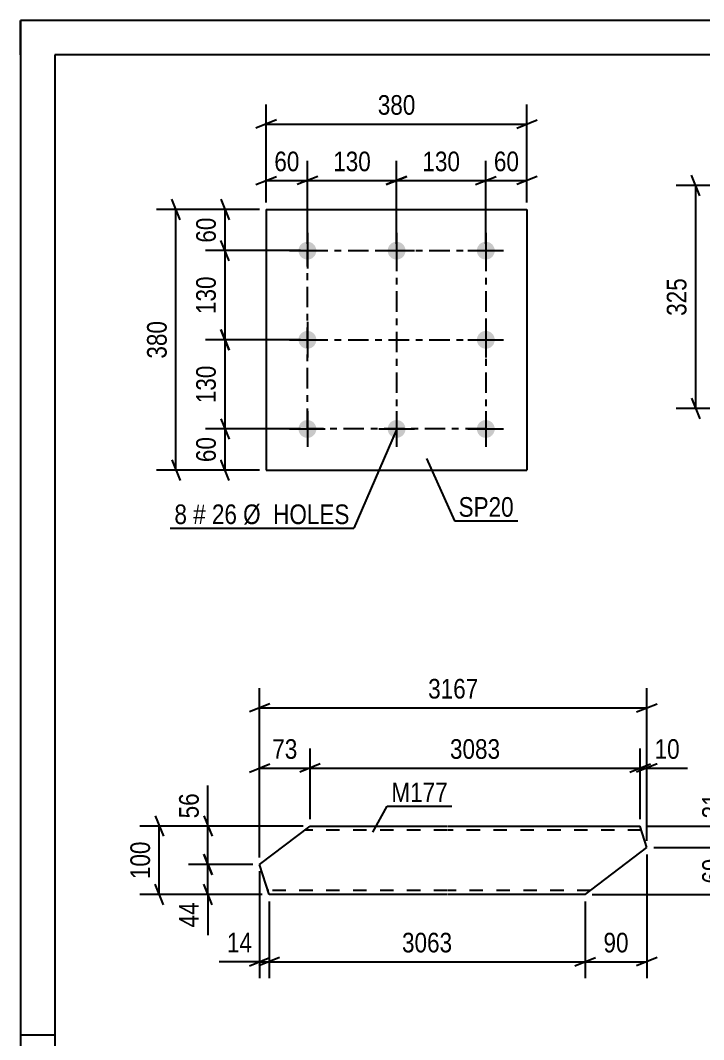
# Model space of a CAD drawing. Header units: millimetres. Extents: x 0 to 1766, y 0 to 560.
# Drawn here: x 0 to 99.6, y 148.4 to 297 of the extents above; entities that cross this region are included whole.
import ezdxf

# ---------------------------------------------------------------- set-up
doc = ezdxf.new("R2010")
doc.units = ezdxf.units.MM
doc.linetypes.add('DXK_LINE_DOT2', pattern=[3.9198, 1.9599, -1.9599])
doc.linetypes.add('DXK_LINE_DOT3', pattern=[5.9187, 2.979, -0.9799, 0.9799, -0.9799])
doc.styles.add('Arial Narrow', font='ARIALN.TTF', dxfattribs={"height": 0.2})

# ---------------------------------------------------------------- blocks, each defined once
blk = doc.blocks.new('Unknown-814185401-1133 - 13088')
at = {"color": 5, "linetype": 'Continuous'}
for p, q in [((420, 297), (0, 297)), ((0, 297), (0, 0)), ((0, 292), (0, 297)), ((415, 292), (5, 292)), ((5, 292), (5, 5)), ((5, 149), (0, 149))]:
    blk.add_line(p, q, dxfattribs=at)
blk = doc.blocks.new('Bolt-814185401-5846 - 5812')
at = {"linetype": 'Continuous'}
for points in [[(41.83, 264.72, -1), (41.83, 262.12, -1)], [(54.83, 264.72, -1), (54.83, 262.12, -1)], [(67.83, 264.72, -1), (67.83, 262.12, -1)], [(41.83, 251.72, -1), (41.83, 249.12, -1)], [(67.83, 251.72, -1), (67.83, 249.12, -1)], [(41.83, 238.72, -1), (41.83, 236.12, -1)], [(54.83, 238.72, -1), (54.83, 236.12, -1)], [(67.83, 238.72, -1), (67.83, 236.12, -1)]]:
    blk.add_hatch(color=1, dxfattribs=at).paths.add_polyline_path(points)
at = {"color": 1, "linetype": 'Continuous'}
for p, q in [((41.83, 266.02), (41.83, 260.82)), ((54.83, 266.02), (54.83, 260.82)), ((67.83, 266.02), (67.83, 260.82)), ((39.23, 263.42), (44.43, 263.42)), ((52.23, 263.42), (57.43, 263.42)), ((65.23, 263.42), (70.43, 263.42)), ((41.83, 253.02), (41.83, 247.82)), ((67.83, 253.02), (67.83, 247.82)), ((39.23, 250.42), (44.43, 250.42)), ((65.23, 250.42), (70.43, 250.42)), ((41.83, 240.02), (41.83, 234.82)), ((54.83, 240.02), (54.83, 234.82)), ((67.83, 240.02), (67.83, 234.82)), ((39.23, 237.42), (44.43, 237.42)), ((52.23, 237.42), (57.43, 237.42)), ((65.23, 237.42), (70.43, 237.42))]:
    blk.add_line(p, q, dxfattribs=at)
blk = doc.blocks.new('Part-814185401-5851 - 5812')
at = {"color": 2, "linetype": 'Continuous'}
for p, q in [((35.83, 269.42), (35.83, 231.42)), ((35.83, 269.42), (73.83, 269.42)), ((73.83, 269.42), (73.83, 231.42)), ((35.83, 231.42), (73.83, 231.42))]:
    blk.add_line(p, q, dxfattribs=at)
blk = doc.blocks.new('Part-814185401-6270 - 6264')
at = {"color": 2, "linetype": 'Continuous'}
for p, q in [((34.87, 173.92), (42.21, 179.52)), ((42.21, 179.52), (62.21, 179.52)), ((62.31, 179.52), (90.33, 179.52)), ((90.35, 179.43), (90.33, 179.52)), ((91.31, 176.37), (90.35, 179.43)), ((82.31, 169.52), (91.31, 176.37)), ((36.24, 169.52), (34.87, 173.92)), ((62.21, 169.52), (36.24, 169.52)), ((82.31, 169.52), (62.31, 169.52))]:
    blk.add_line(p, q, dxfattribs=at)
at = {"color": 7, "linetype": 'DXK_LINE_DOT2'}
for p, q in [((62.21, 178.92), (41.42, 178.92)), ((90.51, 178.92), (62.31, 178.92)), ((36.04, 170.16), (36.01, 170.26)), ((36.01, 170.26), (36.04, 170.16)), ((36.04, 170.16), (36.05, 170.12)), ((36.05, 170.12), (36.04, 170.16)), ((62.21, 170.12), (36.05, 170.12)), ((83.1, 170.12), (62.31, 170.12))]:
    blk.add_line(p, q, dxfattribs=at)
blk = doc.blocks.new('Rectangle-814185401-5938 - 5812')
at = {"color": 1, "linetype": 'DXK_LINE_DOT3'}
blk.add_lwpolyline([(41.83, 263.42), (67.83, 263.42), (67.83, 237.42), (41.83, 237.42), (41.83, 263.42)], close=True, dxfattribs=at)
blk = doc.blocks.new('Line-814185401-5924 - 5812')
at = {"color": 1, "linetype": 'DXK_LINE_DOT3'}
blk.add_line((54.83, 263.42), (54.83, 237.42), dxfattribs=at)
blk = doc.blocks.new('Line-814185401-5931 - 5812')
at = {"color": 1, "linetype": 'DXK_LINE_DOT3'}
blk.add_line((41.83, 250.42), (67.83, 250.42), dxfattribs=at)
blk = doc.blocks.new('StraightDimension-814185401-5853 - 5812')
at = {"color": 7, "linetype": 'Continuous'}
for p, q in [((29.23, 270.92), (30.43, 267.92)), ((34.83, 269.42), (26.98, 269.42)), ((29.83, 263.42), (29.83, 269.42)), ((30.43, 261.92), (29.23, 264.92)), ((40.83, 263.42), (26.98, 263.42))]:
    blk.add_line(p, q, dxfattribs=at)
at = {"color": 0}
blk.add_wipeout([(29.08, 268.85), (24.88, 268.85), (24.88, 263.99), (29.08, 263.99)], dxfattribs=at)
at = {"color": 3, "style": 'Arial Narrow'}
blk.add_text('60', height=2.863, rotation=90.0002, dxfattribs=at).set_placement((28.48, 264.59))
blk = doc.blocks.new('StraightDimension-814185401-9156 - 5812')
at = {"color": 7, "linetype": 'Continuous'}
for p, q in [((54.83, 264.42), (54.83, 276.5)), ((67.83, 264.42), (67.83, 276.5)), ((56.33, 274.25), (53.33, 273.05)), ((54.83, 273.65), (67.83, 273.65)), ((66.33, 273.05), (69.33, 274.25))]:
    blk.add_line(p, q, dxfattribs=at)
at = {"color": 0}
blk.add_wipeout([(64.68, 274.4), (64.68, 278.6), (57.99, 278.6), (57.99, 274.4)], dxfattribs=at)
at = {"color": 3, "style": 'Arial Narrow'}
blk.add_text('130', height=2.863, dxfattribs=at).set_placement((58.59, 275))
blk = doc.blocks.new('StraightDimension-814185401-5863 - 5812')
at = {"color": 7, "linetype": 'Continuous'}
for p, q in [((29.23, 238.92), (30.43, 235.92)), ((40.83, 237.42), (26.98, 237.42)), ((29.83, 231.42), (29.83, 237.42)), ((30.43, 229.92), (29.23, 232.92)), ((34.83, 231.42), (26.98, 231.42))]:
    blk.add_line(p, q, dxfattribs=at)
at = {"color": 0}
blk.add_wipeout([(29.08, 236.85), (24.88, 236.85), (24.88, 231.99), (29.08, 231.99)], dxfattribs=at)
at = {"color": 3, "style": 'Arial Narrow'}
blk.add_text('60', height=2.863, rotation=90.0002, dxfattribs=at).set_placement((28.48, 232.59))
blk = doc.blocks.new('StraightDimension-814185401-5878 - 5812')
at = {"color": 7, "linetype": 'Continuous'}
for p, q in [((23.27, 267.92), (22.07, 270.92)), ((34.83, 269.42), (19.82, 269.42)), ((22.67, 231.42), (22.67, 269.42)), ((22.07, 232.92), (23.27, 229.92)), ((34.83, 231.42), (19.82, 231.42))]:
    blk.add_line(p, q, dxfattribs=at)
at = {"color": 0}
blk.add_wipeout([(21.92, 253.76), (17.72, 253.76), (17.72, 247.08), (21.92, 247.08)], dxfattribs=at)
at = {"color": 3, "style": 'Arial Narrow'}
blk.add_text('380', height=2.863, rotation=90.0002, dxfattribs=at).set_placement((21.32, 247.68))
blk = doc.blocks.new('StraightDimension-814185401-5889 - 5812')
at = {"color": 7, "linetype": 'Continuous'}
for p, q in [((67.83, 264.42), (67.83, 276.5)), ((73.83, 270.42), (73.83, 276.5)), ((66.33, 273.05), (69.33, 274.25)), ((67.83, 273.65), (73.83, 273.65)), ((75.33, 274.25), (72.33, 273.05))]:
    blk.add_line(p, q, dxfattribs=at)
at = {"color": 0}
blk.add_wipeout([(73.26, 274.4), (73.26, 278.6), (68.41, 278.6), (68.41, 274.4)], dxfattribs=at)
at = {"color": 3, "style": 'Arial Narrow'}
blk.add_text('60', height=2.863, dxfattribs=at).set_placement((69.01, 275))
blk = doc.blocks.new('StraightDimension-814185401-5899 - 5812')
at = {"color": 7, "linetype": 'Continuous'}
for p, q in [((35.83, 270.42), (35.83, 276.5)), ((41.83, 264.42), (41.83, 276.5)), ((34.33, 273.05), (37.33, 274.25)), ((35.83, 273.65), (41.83, 273.65)), ((43.33, 274.25), (40.33, 273.05))]:
    blk.add_line(p, q, dxfattribs=at)
at = {"color": 0}
blk.add_wipeout([(41.26, 274.4), (41.26, 278.6), (36.41, 278.6), (36.41, 274.4)], dxfattribs=at)
at = {"color": 3, "style": 'Arial Narrow'}
blk.add_text('60', height=2.863, dxfattribs=at).set_placement((37.01, 275))
blk = doc.blocks.new('StraightDimension-814185401-5914 - 5812')
at = {"color": 7, "linetype": 'Continuous'}
for p, q in [((35.83, 270.42), (35.83, 284.74)), ((73.83, 270.42), (73.83, 284.74)), ((37.33, 282.49), (34.33, 281.29)), ((72.33, 281.29), (75.33, 282.49)), ((35.83, 281.89), (73.83, 281.89))]:
    blk.add_line(p, q, dxfattribs=at)
at = {"color": 0}
blk.add_wipeout([(58.18, 282.64), (58.18, 286.84), (51.49, 286.84), (51.49, 282.64)], dxfattribs=at)
at = {"color": 3, "style": 'Arial Narrow'}
blk.add_text('380', height=2.863, dxfattribs=at).set_placement((52.09, 283.24))
blk = doc.blocks.new('StraightDimension-814185401-9132 - 5812')
at = {"color": 7, "linetype": 'Continuous'}
for p, q in [((30.43, 248.92), (29.23, 251.92)), ((40.83, 250.42), (26.98, 250.42)), ((29.83, 237.42), (29.83, 250.42)), ((29.23, 238.92), (30.43, 235.92)), ((40.83, 237.42), (26.98, 237.42))]:
    blk.add_line(p, q, dxfattribs=at)
at = {"color": 0}
blk.add_wipeout([(29.08, 247.26), (24.88, 247.26), (24.88, 240.58), (29.08, 240.58)], dxfattribs=at)
at = {"color": 3, "style": 'Arial Narrow'}
blk.add_text('130', height=2.863, rotation=90.0002, dxfattribs=at).set_placement((28.48, 241.18))
blk = doc.blocks.new('StraightDimension-814185401-9134 - 5812')
at = {"color": 7, "linetype": 'Continuous'}
for p, q in [((30.43, 261.92), (29.23, 264.92)), ((40.83, 263.42), (26.98, 263.42)), ((29.83, 250.42), (29.83, 263.42)), ((29.23, 251.92), (30.43, 248.92)), ((40.83, 250.42), (26.98, 250.42))]:
    blk.add_line(p, q, dxfattribs=at)
at = {"color": 0}
blk.add_wipeout([(29.08, 260.26), (24.88, 260.26), (24.88, 253.58), (29.08, 253.58)], dxfattribs=at)
at = {"color": 3, "style": 'Arial Narrow'}
blk.add_text('130', height=2.863, rotation=90.0002, dxfattribs=at).set_placement((28.48, 254.18))
blk = doc.blocks.new('StraightDimension-814185401-9154 - 5812')
at = {"color": 7, "linetype": 'Continuous'}
for p, q in [((41.83, 264.42), (41.83, 276.5)), ((54.83, 264.42), (54.83, 276.5)), ((43.33, 274.25), (40.33, 273.05)), ((41.83, 273.65), (54.83, 273.65)), ((53.33, 273.05), (56.33, 274.25))]:
    blk.add_line(p, q, dxfattribs=at)
at = {"color": 0}
blk.add_wipeout([(51.68, 274.4), (51.68, 278.6), (44.99, 278.6), (44.99, 274.4)], dxfattribs=at)
at = {"color": 3, "style": 'Arial Narrow'}
blk.add_text('130', height=2.863, dxfattribs=at).set_placement((45.59, 275))
blk = doc.blocks.new('StraightDimension-814185401-6343 - 6264')
at = {"color": 7, "linetype": 'Continuous'}
for p, q in [((102.97, 177.87), (104.17, 174.87)), ((92.31, 176.37), (105.97, 176.37)), ((103.57, 169.52), (103.57, 176.37)), ((104.17, 168.02), (102.97, 171.02)), ((83.31, 169.52), (105.97, 169.52))]:
    blk.add_line(p, q, dxfattribs=at)
at = {"color": 0}
blk.add_wipeout([(102.82, 175.37), (98.62, 175.37), (98.62, 170.52), (102.82, 170.52)], dxfattribs=at)
at = {"color": 3, "style": 'Arial Narrow'}
blk.add_text('69', height=2.863, rotation=90.0002, dxfattribs=at).set_placement((102.22, 171.12))
blk = doc.blocks.new('StraightDimension-814185401-6314 - 6264')
at = {"color": 7, "linetype": 'Continuous'}
for p, q in [((34.87, 174.92), (34.87, 190.82)), ((42.21, 180.52), (42.21, 190.82)), ((33.37, 187.37), (36.37, 188.57)), ((34.87, 187.97), (42.21, 187.97)), ((43.71, 188.57), (40.71, 187.37))]:
    blk.add_line(p, q, dxfattribs=at)
at = {"color": 0}
blk.add_wipeout([(40.97, 188.72), (40.97, 192.92), (36.11, 192.92), (36.11, 188.72)], dxfattribs=at)
at = {"color": 3, "style": 'Arial Narrow'}
blk.add_text('73', height=2.863, dxfattribs=at).set_placement((36.71, 189.32))
blk = doc.blocks.new('StraightDimension-814185401-6290 - 6264')
at = {"color": 7, "linetype": 'Continuous'}
for p, q in [((42.21, 180.52), (42.21, 190.82)), ((90.33, 180.52), (90.33, 190.82)), ((43.71, 188.57), (40.71, 187.37)), ((42.21, 187.97), (90.33, 187.97)), ((88.83, 187.37), (91.83, 188.57))]:
    blk.add_line(p, q, dxfattribs=at)
at = {"color": 0}
blk.add_wipeout([(70.52, 188.72), (70.52, 192.92), (62.01, 192.92), (62.01, 188.72)], dxfattribs=at)
at = {"color": 3, "style": 'Arial Narrow'}
blk.add_text('3083', height=2.863, dxfattribs=at).set_placement((62.61, 189.32))
blk = doc.blocks.new('StraightDimension-814185401-6273 - 6264')
at = {"color": 7, "linetype": 'Continuous'}
for p, q in [((90.33, 180.52), (90.33, 190.82)), ((91.31, 177.37), (91.31, 190.82)), ((88.83, 187.37), (91.83, 188.57)), ((92.81, 188.57), (89.81, 187.37)), ((90.33, 187.97), (91.31, 187.97)), ((91.31, 187.97), (97.21, 187.97)), ((91.31, 187.97), (97.21, 187.97))]:
    blk.add_line(p, q, dxfattribs=at)
at = {"color": 0}
blk.add_wipeout([(96.69, 188.72), (96.69, 192.92), (91.83, 192.92), (91.83, 188.72)], dxfattribs=at)
at = {"color": 3, "style": 'Arial Narrow'}
blk.add_text('10', height=2.863, dxfattribs=at).set_placement((92.43, 189.32))
blk = doc.blocks.new('StraightDimension-814185401-6332 - 6264')
at = {"color": 7, "linetype": 'Continuous'}
for p, q in [((34.87, 174.92), (34.87, 199.61)), ((91.31, 177.37), (91.31, 199.61)), ((36.37, 197.36), (33.37, 196.16)), ((34.87, 196.76), (91.31, 196.76)), ((89.81, 196.16), (92.81, 197.36))]:
    blk.add_line(p, q, dxfattribs=at)
at = {"color": 0}
blk.add_wipeout([(67.34, 197.51), (67.34, 201.71), (58.83, 201.71), (58.83, 197.51)], dxfattribs=at)
at = {"color": 3, "style": 'Arial Narrow'}
blk.add_text('3167', height=2.863, dxfattribs=at).set_placement((59.43, 198.11))
blk = doc.blocks.new('StraightDimension-814185401-6368 - 6264')
at = {"color": 7, "linetype": 'Continuous'}
for p, q in [((103.57, 179.52), (103.57, 185.42)), ((103.57, 179.52), (103.57, 185.42)), ((102.97, 181.02), (104.17, 178.02)), ((91.33, 179.52), (105.97, 179.52)), ((103.57, 176.37), (103.57, 179.52)), ((104.17, 174.87), (102.97, 177.87)), ((92.31, 176.37), (105.97, 176.37))]:
    blk.add_line(p, q, dxfattribs=at)
at = {"color": 0}
blk.add_wipeout([(102.82, 184.9), (98.62, 184.9), (98.62, 180.04), (102.82, 180.04)], dxfattribs=at)
at = {"color": 3, "style": 'Arial Narrow'}
blk.add_text('31', height=2.863, rotation=90.0002, dxfattribs=at).set_placement((102.22, 180.64))
blk = doc.blocks.new('StraightDimension-814185401-6393 - 6264')
at = {"color": 7, "linetype": 'Continuous'}
for p, q in [((34.87, 172.92), (34.87, 157.34)), ((36.24, 168.52), (36.24, 157.34)), ((34.87, 159.74), (28.96, 159.74)), ((34.87, 159.74), (28.96, 159.74)), ((33.37, 159.14), (36.37, 160.34)), ((37.74, 160.34), (34.74, 159.14)), ((34.87, 159.74), (36.24, 159.74))]:
    blk.add_line(p, q, dxfattribs=at)
at = {"color": 0}
blk.add_wipeout([(34.34, 160.49), (34.34, 164.69), (29.49, 164.69), (29.49, 160.49)], dxfattribs=at)
at = {"color": 3, "style": 'Arial Narrow'}
blk.add_text('14', height=2.863, dxfattribs=at).set_placement((30.09, 161.09))
blk = doc.blocks.new('StraightDimension-814185401-6410 - 6264')
at = {"color": 7, "linetype": 'Continuous'}
for p, q in [((36.24, 168.52), (36.24, 157.34)), ((82.31, 168.52), (82.31, 157.34)), ((37.74, 160.34), (34.74, 159.14)), ((36.24, 159.74), (82.31, 159.74)), ((80.81, 159.14), (83.81, 160.34))]:
    blk.add_line(p, q, dxfattribs=at)
at = {"color": 0}
blk.add_wipeout([(63.53, 160.49), (63.53, 164.69), (55.02, 164.69), (55.02, 160.49)], dxfattribs=at)
at = {"color": 3, "style": 'Arial Narrow'}
blk.add_text('3063', height=2.863, dxfattribs=at).set_placement((55.62, 161.09))
blk = doc.blocks.new('StraightDimension-814185401-6434 - 6264')
at = {"color": 7, "linetype": 'Continuous'}
for p, q in [((91.31, 175.37), (91.31, 157.34)), ((82.31, 168.52), (82.31, 157.34)), ((80.81, 159.14), (83.81, 160.34)), ((82.31, 159.74), (91.31, 159.74)), ((92.81, 160.34), (89.81, 159.14))]:
    blk.add_line(p, q, dxfattribs=at)
at = {"color": 0}
blk.add_wipeout([(89.24, 160.49), (89.24, 164.69), (84.38, 164.69), (84.38, 160.49)], dxfattribs=at)
at = {"color": 3, "style": 'Arial Narrow'}
blk.add_text('90', height=2.863, dxfattribs=at).set_placement((84.98, 161.09))
blk = doc.blocks.new('StraightDimension-814185401-6452 - 6264')
at = {"color": 7, "linetype": 'Continuous'}
for p, q in [((27.34, 179.52), (27.34, 185.43)), ((27.34, 179.52), (27.34, 185.43)), ((26.74, 181.02), (27.94, 178.02)), ((41.21, 179.52), (24.49, 179.52)), ((27.34, 173.92), (27.34, 179.52)), ((27.94, 172.42), (26.74, 175.42)), ((33.87, 173.92), (24.49, 173.92))]:
    blk.add_line(p, q, dxfattribs=at)
at = {"color": 0}
blk.add_wipeout([(26.59, 184.9), (22.39, 184.9), (22.39, 180.04), (26.59, 180.04)], dxfattribs=at)
at = {"color": 3, "style": 'Arial Narrow'}
blk.add_text('56', height=2.863, rotation=90.0002, dxfattribs=at).set_placement((25.99, 180.64))
blk = doc.blocks.new('StraightDimension-814185401-6476 - 6264')
at = {"color": 7, "linetype": 'Continuous'}
for p, q in [((26.74, 175.42), (27.94, 172.42)), ((33.87, 173.92), (24.49, 173.92)), ((27.34, 169.52), (27.34, 173.92)), ((27.94, 168.02), (26.74, 171.02)), ((35.24, 169.52), (24.49, 169.52)), ((27.34, 169.52), (27.34, 163.61)), ((27.34, 169.52), (27.34, 163.61))]:
    blk.add_line(p, q, dxfattribs=at)
at = {"color": 0}
blk.add_wipeout([(26.59, 168.99), (22.39, 168.99), (22.39, 164.14), (26.59, 164.14)], dxfattribs=at)
at = {"color": 3, "style": 'Arial Narrow'}
blk.add_text('44', height=2.863, rotation=90.0002, dxfattribs=at).set_placement((25.99, 164.74))
blk = doc.blocks.new('StraightDimension-814185401-6501 - 6264')
at = {"color": 7, "linetype": 'Continuous'}
for p, q in [((19.64, 181.02), (20.84, 178.02)), ((41.21, 179.52), (17.39, 179.52)), ((20.24, 169.52), (20.24, 179.52)), ((20.84, 168.02), (19.64, 171.02)), ((35.24, 169.52), (17.39, 169.52))]:
    blk.add_line(p, q, dxfattribs=at)
at = {"color": 0}
blk.add_wipeout([(19.49, 177.86), (15.29, 177.86), (15.29, 171.18), (19.49, 171.18)], dxfattribs=at)
at = {"color": 3, "style": 'Arial Narrow'}
blk.add_text('100', height=2.863, rotation=90.0002, dxfattribs=at).set_placement((18.89, 171.78))
blk = doc.blocks.new('StraightDimension-814185401-5647 - 5606')
at = {"color": 7, "linetype": 'Continuous'}
for p, q in [((99.02, 271.41), (97.82, 274.41)), ((111.77, 272.91), (95.57, 272.91)), ((98.42, 240.41), (98.42, 272.91)), ((97.82, 241.91), (99.02, 238.91)), ((111.77, 240.41), (95.57, 240.41))]:
    blk.add_line(p, q, dxfattribs=at)
at = {"color": 0}
blk.add_wipeout([(97.67, 260.01), (93.47, 260.01), (93.47, 253.32), (97.67, 253.32)], dxfattribs=at)
at = {"color": 3, "style": 'Arial Narrow'}
blk.add_text('325', height=2.863, rotation=90.0002, dxfattribs=at).set_placement((97.07, 253.92))
blk = doc.blocks.new('Mark-814185401-5842 - 5812')
at = {"color": 0}
for points in [[(24.28, 223.55), (24.28, 226.55), (22.45, 226.55), (22.45, 223.55)], [(27.01, 223.55), (27.01, 226.55), (25.18, 226.55), (25.18, 223.55)], [(31.56, 223.55), (31.56, 226.55), (27.91, 226.55), (27.91, 223.55)], [(47.99, 223.55), (47.99, 226.55), (32.46, 226.55), (32.46, 223.55)]]:
    blk.add_wipeout(points, dxfattribs=at)
for points in [[(24.28, 223.55), (24.28, 226.55), (22.45, 226.55), (22.45, 223.55)], [(27.01, 223.55), (27.01, 226.55), (25.18, 226.55), (25.18, 223.55)], [(31.56, 223.55), (31.56, 226.55), (27.91, 226.55), (27.91, 223.55)], [(47.99, 223.55), (47.99, 226.55), (32.46, 226.55), (32.46, 223.55)]]:
    blk.add_wipeout(points, dxfattribs=at)
at = {"color": 7, "linetype": 'Continuous'}
for p in [(54.78, 237.2), (21.85, 222.95)]:
    blk.add_line(p, (48.59, 222.95), dxfattribs=at)
at = {"color": 3, "style": 'Arial Narrow'}
for s, height, p in [('8', 2.86, (22.45, 223.55)), ('#', 2.86, (25.18, 223.55)), ('26', 2.863, (27.91, 223.55)), ('Ø  HOLES', 2.863, (32.46, 223.55))]:
    blk.add_text(s, height=height, dxfattribs=at).set_placement(p)
blk = doc.blocks.new('Mark-814185401-5847 - 5812')
at = {"color": 0}
blk.add_wipeout([(71.9, 224.62), (71.9, 227.62), (63.86, 227.62), (63.86, 224.62)], dxfattribs=at)
blk.add_wipeout([(71.9, 224.62), (71.9, 227.62), (63.86, 227.62), (63.86, 224.62)], dxfattribs=at)
at = {"color": 30, "linetype": 'Continuous'}
for p, q in [((59.2, 233.09), (63.26, 224.02)), ((63.26, 224.02), (72.5, 224.02))]:
    blk.add_line(p, q, dxfattribs=at)
at = {"color": 3, "style": 'Arial Narrow'}
blk.add_text('SP20', height=2.863, dxfattribs=at).set_placement((63.86, 224.62))
blk = doc.blocks.new('Mark-814185401-6266 - 6264')
at = {"color": 0}
blk.add_wipeout([(62.29, 183), (62.29, 186), (54.07, 186), (54.07, 183)], dxfattribs=at)
blk.add_wipeout([(62.29, 183), (62.29, 186), (54.07, 186), (54.07, 183)], dxfattribs=at)
at = {"color": 30, "linetype": 'Continuous'}
for p, q in [((51.37, 178.62), (53.47, 182.4)), ((53.47, 182.4), (62.89, 182.4))]:
    blk.add_line(p, q, dxfattribs=at)
at = {"color": 3, "style": 'Arial Narrow'}
blk.add_text('M177', height=2.863, dxfattribs=at).set_placement((54.07, 183))

msp = doc.modelspace()

# ---------------------------------------------------------------- block references
for name in ['Unknown-814185401-1133 - 13088', 'Part-814185401-5851 - 5812', 'Bolt-814185401-5846 - 5812', 'Rectangle-814185401-5938 - 5812', 'Line-814185401-5924 - 5812', 'Line-814185401-5931 - 5812', 'Part-814185401-6270 - 6264']:
    msp.add_blockref(name, (0, 0))

# ---------------------------------------------------------------- next in the draw order: block references
for name in ['StraightDimension-814185401-9156 - 5812', 'StraightDimension-814185401-5647 - 5606', 'StraightDimension-814185401-5853 - 5812', 'StraightDimension-814185401-5863 - 5812', 'Mark-814185401-5847 - 5812', 'StraightDimension-814185401-6314 - 6264', 'StraightDimension-814185401-6343 - 6264', 'StraightDimension-814185401-6393 - 6264']:
    msp.add_blockref(name, (0, 0))

# ---------------------------------------------------------------- next in the draw order: block references
for name in ['StraightDimension-814185401-5889 - 5812', 'StraightDimension-814185401-5878 - 5812', 'StraightDimension-814185401-6290 - 6264', 'StraightDimension-814185401-6410 - 6264']:
    msp.add_blockref(name, (0, 0))

# ---------------------------------------------------------------- next in the draw order: block references
for name in ['StraightDimension-814185401-5899 - 5812', 'StraightDimension-814185401-9132 - 5812', 'StraightDimension-814185401-6273 - 6264']:
    msp.add_blockref(name, (0, 0))

# ---------------------------------------------------------------- next in the draw order: block references
for name in ['StraightDimension-814185401-5914 - 5812', 'StraightDimension-814185401-9134 - 5812', 'Mark-814185401-5842 - 5812', 'StraightDimension-814185401-6332 - 6264']:
    msp.add_blockref(name, (0, 0))

# ---------------------------------------------------------------- next in the draw order: block references
for name in ['StraightDimension-814185401-9154 - 5812', 'Mark-814185401-6266 - 6264', 'StraightDimension-814185401-6452 - 6264', 'StraightDimension-814185401-6368 - 6264']:
    msp.add_blockref(name, (0, 0))

# ---------------------------------------------------------------- next in the draw order: block references
for name in ['StraightDimension-814185401-6476 - 6264', 'StraightDimension-814185401-6434 - 6264']:
    msp.add_blockref(name, (0, 0))

# ---------------------------------------------------------------- next in the draw order: block references
msp.add_blockref('StraightDimension-814185401-6501 - 6264', (0, 0))

doc.saveas('drawing.dxf')
